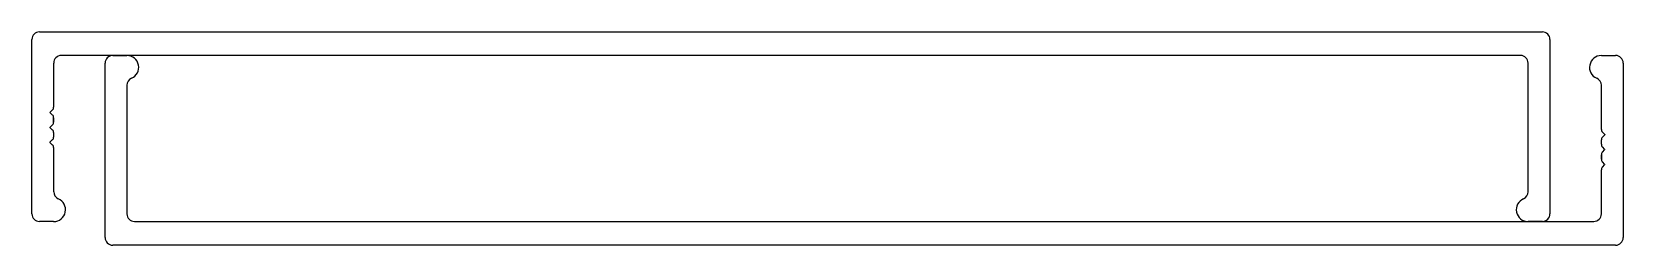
# Model space of a CAD drawing. Extents: x -56 to 51, y 2 to 16.
import ezdxf

# ---------------------------------------------------------------- set-up
doc = ezdxf.new("R2010")
doc.units = 0
doc.layers.get('0').update_dxf_attribs({"linetype": 'CONTINUOUS'})

msp = doc.modelspace()

# ---------------------------------------------------------------- linework, layer by layer
at = {"color": 7, "linetype": 'CONTINUOUS'}
for p, q in [((-55.65, 3.66), (-55.65, 15.34)), ((-55.14, 15.85), (45.44, 15.85)), ((45.95, 15.34), (45.95, 3.66)), ((43.98, 14.26), (-53.68, 14.26)), ((-50.24, 14.26), (-49.29, 14.26)), ((49.39, 14.26), (50.34, 14.26)), ((-54.19, 13.76), (-54.19, 10.8)), ((-50.75, 2.07), (-50.75, 13.76)), ((44.49, 5.14), (44.49, 13.76)), ((50.85, 13.76), (50.85, 2.07)), ((-49.29, 12.27), (-49.29, 3.66)), ((49.39, 9.32), (49.39, 12.27)), ((-54.19, 10.8), (-54.19, 10.8)), ((-54.19, 10.8), (-54.19, 10.8)), ((-54.19, 10.8), (-54.19, 10.8)), ((-54.19, 10.8), (-54.19, 10.8)), ((-54.26, 10.63), (-54.44, 10.45)), ((-54.44, 10.44), (-54.26, 10.27)), ((-54.26, 9.63), (-54.44, 9.45)), ((-54.19, 10.1), (-54.19, 9.8)), ((-54.19, 9.8), (-54.19, 10.1)), ((-54.19, 10.1), (-54.19, 9.8)), ((-54.19, 9.8), (-54.19, 10.1)), ((-54.19, 10.1), (-54.19, 9.8)), ((-54.44, 9.44), (-54.26, 9.27)), ((-54.26, 8.63), (-54.44, 8.46)), ((-54.19, 9.1), (-54.19, 8.8)), ((49.39, 9.32), (49.39, 9.32)), ((49.39, 8.32), (49.39, 8.61)), ((49.63, 8.97), (49.46, 9.14)), ((49.46, 8.79), (49.63, 8.96)), ((-54.44, 8.44), (-54.26, 8.27)), ((-54.19, 8.1), (-54.19, 8.1)), ((-54.19, 8.1), (-54.19, 5.14)), ((49.39, 7.32), (49.39, 7.61)), ((49.39, 7.61), (49.39, 7.32)), ((49.39, 7.32), (49.39, 7.61)), ((49.39, 7.61), (49.39, 7.32)), ((49.39, 7.32), (49.39, 7.61)), ((49.63, 7.97), (49.46, 8.14)), ((49.46, 7.79), (49.63, 7.96)), ((49.39, 6.61), (49.39, 6.61)), ((49.39, 6.61), (49.39, 6.61)), ((49.39, 6.61), (49.39, 6.61)), ((49.39, 6.61), (49.39, 6.61)), ((49.39, 3.66), (49.39, 6.61)), ((49.63, 6.97), (49.46, 7.14)), ((49.46, 6.79), (49.63, 6.96)), ((-54.19, 3.15), (-55.14, 3.15)), ((-48.78, 3.15), (48.88, 3.15)), ((45.44, 3.15), (44.49, 3.15)), ((50.34, 1.56), (-50.24, 1.56))]:
    msp.add_line(p, q, dxfattribs=at)
for centre, radius, start, end in [((-55.14, 15.34), 0.508, 90, 180), ((45.44, 15.34), 0.508, 0, 90), ((-53.68, 13.76), 0.508, 90, 180), ((-50.24, 13.76), 0.508, 90, 180), ((-49.29, 13.47), 0.794, 292.9697, 90), ((43.98, 13.76), 0.508, 360, 90), ((49.39, 13.47), 0.794, 90, 247.0303), ((50.34, 13.76), 0.508, 360, 90), ((-48.78, 12.27), 0.508, 112.9697, 180), ((48.88, 12.27), 0.508, 360, 67.0303), ((-54.44, 10.8), 0.25, 315, 360), ((-54.43, 10.45), 0.008, 135, 225), ((-54.44, 10.1), 0.25, 0, 45), ((-54.44, 9.8), 0.25, 315, 360), ((-54.43, 9.45), 0.008, 135, 225), ((-54.44, 9.1), 0.25, 360, 45), ((-54.44, 8.8), 0.25, 315, 360), ((49.64, 9.32), 0.25, 180, 225), ((49.64, 8.61), 0.25, 135, 180), ((49.63, 8.96), 0.008, 315, 45), ((-54.43, 8.45), 0.008, 135, 225), ((-54.44, 8.1), 0.25, 0, 45), ((49.64, 8.32), 0.25, 180, 225), ((49.64, 7.61), 0.25, 135, 180), ((49.63, 7.97), 0.008, 315, 45), ((49.64, 7.32), 0.25, 180, 225), ((49.64, 6.61), 0.25, 135, 180), ((49.63, 6.97), 0.008, 315, 45), ((-53.68, 5.14), 0.508, 180, 247.0303), ((-54.19, 3.94), 0.794, 270, 67.0303), ((44.49, 3.94), 0.794, 112.9697, 270), ((43.98, 5.14), 0.508, 292.9697, 0), ((-55.14, 3.66), 0.508, 180, 270), ((-48.78, 3.66), 0.508, 180, 270), ((45.44, 3.66), 0.508, 270, 0), ((48.88, 3.66), 0.508, 270, 0), ((-50.24, 2.07), 0.508, 180, 270), ((50.34, 2.07), 0.508, 270, 0)]:
    msp.add_arc(centre, radius, start, end, dxfattribs=at)

doc.saveas('drawing.dxf')
